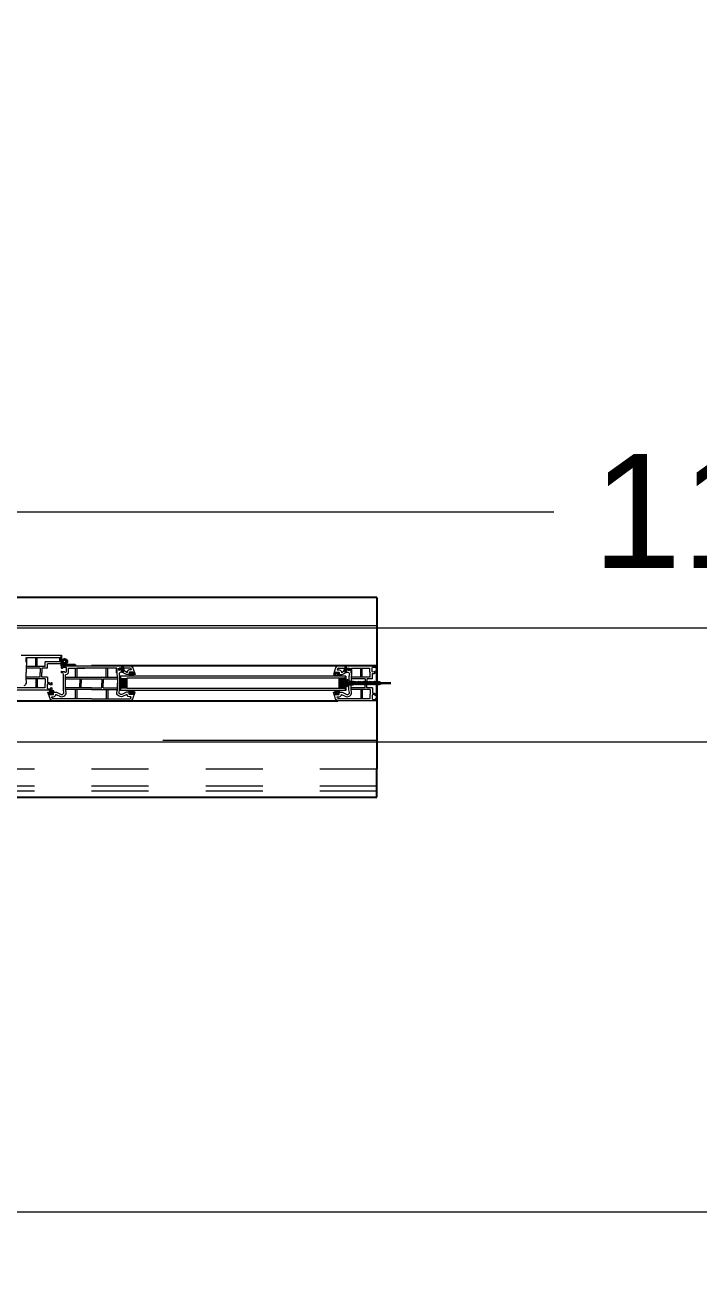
# Model space of a CAD drawing. Header units: metres. Extents: x -355 to 973, y -73 to 238.
# Drawn here: x 699.843 to 701.022, y 121.163 to 123.372 of the extents above; entities that cross this region are included whole.
import ezdxf

# ---------------------------------------------------------------- set-up
doc = ezdxf.new("R2010")
doc.units = ezdxf.units.M
doc.header["$LTSCALE"] = 3
doc.header["$MEASUREMENT"] = 0
for name, pattern in [('1', [30, 6, 6, 6, 6, 6]), ('202$0$HIDDEN', [0.375, 0.25, -0.125]), ('ACAD_ISO02W100', [15, 12, -3]), ('DASHED2', [0.375, 0.25, -0.125])]:
    doc.linetypes.add(name, pattern=pattern)
for name, color, linetype in [('01B', 10, 'Continuous'), ('4', 4, 'ACAD_ISO02W100'), ('5', 2, 'Continuous')]:
    doc.layers.add(name, color=color, linetype=linetype)
doc.layers.add('05', color=21, linetype='Continuous', lineweight=5)
doc.layers.add('15', color=63, linetype='DASHED2', lineweight=15)
doc.styles.get("Standard").update_dxf_attribs({"font": 'arial.ttf'})
doc.dimstyles.new('ahmad', dxfattribs={"dimtxt": 0.2, "dimasz": 0.1375, "dimexe": 0, "dimexo": 0.0625, "dimgap": 0.09, "dimtad": 0, "dimzin": 0, "dimdsep": 46, "dimtxsty": 'Standard', "dimblk": 'OBLIQUE', "dimcen": 0.09, "dimclrd": 245, "dimclrt": 61, "dimadec": 0, "dimazin": 0, "dimtfac": 1, "dimtofl": 0, "dimtmove": 0, "dimatfit": 3, "dimldrblk": 'OBLIQUE', "dimfxl": 0, "dimfxlon": 1, "dimtolj": 1, "dimtzin": 0, "dimlwd": 13, "dimarcsym": 0})

# ---------------------------------------------------------------- blocks, each defined once
blk = doc.blocks.new('_Oblique')
at = {"color": 0, "linetype": 'ByBlock', "lineweight": -2}
blk.add_line((-0.5, -0.5), (0.5, 0.5), dxfattribs=at)
blk = doc.blocks.new('*D506')
at = {"color": 245, "lineweight": 13, "transparency": 16777216}
for p, q in [((695.4861, 122.5202), (700.7684, 122.5202)), ((706.8861, 122.5202), (701.6038, 122.5202))]:
    blk.add_line(p, q, dxfattribs=at)
at = {"layer": 'Defpoints', "color": 0, "transparency": 16777216}
for p in [(695.4861, 122.5202), (695.4861, 122.3202), (706.8861, 122.3171)]:
    blk.add_point(p, dxfattribs=at)
at = {"color": 245, "lineweight": 13, "transparency": 16777216, "xscale": 0.1375, "yscale": 0.1375, "zscale": 0.1375, "rotation": 180}
blk.add_blockref('_Oblique', (695.4861, 122.5202), dxfattribs=at)
at = {"color": 245, "lineweight": 13, "transparency": 16777216, "xscale": 0.1375, "yscale": 0.1375, "zscale": 0.1375}
blk.add_blockref('_Oblique', (706.8861, 122.5202), dxfattribs=at)
at = {"color": 61, "transparency": 16777216, "insert": (701.1861, 122.5202), "char_height": 0.2, "attachment_point": 5}
blk.add_mtext('\\A1;11.40', dxfattribs=at)
blk = doc.blocks.new('*D521')
at = {"layer": '4', "color": 245, "lineweight": 13, "transparency": 16777216}
for p, q in [((695.0861, 121.2941), (703.1684, 121.2941)), ((712.0861, 121.2941), (704.0038, 121.2941))]:
    blk.add_line(p, q, dxfattribs=at)
at = {"layer": 'Defpoints', "color": 0, "transparency": 16777216}
for p in [(695.0861, 122.117), (712.0861, 122.117), (695.0861, 121.2941)]:
    blk.add_point(p, dxfattribs=at)
at = {"layer": '4', "color": 245, "lineweight": 13, "transparency": 16777216, "xscale": 0.1375, "yscale": 0.1375, "zscale": 0.1375, "rotation": 180}
blk.add_blockref('_Oblique', (695.0861, 121.2941), dxfattribs=at)
at = {"layer": '4', "color": 245, "lineweight": 13, "transparency": 16777216, "xscale": 0.1375, "yscale": 0.1375, "zscale": 0.1375}
blk.add_blockref('_Oblique', (712.0861, 121.2941), dxfattribs=at)
at = {"layer": '4', "color": 61, "transparency": 16777216, "insert": (703.5861, 121.2941), "char_height": 0.2, "attachment_point": 5}
blk.add_mtext('\\A1;17.00', dxfattribs=at)
blk = doc.blocks.new('DSSSS')
at = {"layer": '05'}
for p, q in [((152.7604, -221.3864), (152.7604, -221.3872)), ((152.7604, -221.3872), (152.7664, -221.3872)), ((152.7664, -221.3872), (152.7664, -221.3863))]:
    blk.add_line(p, q, dxfattribs=at)
blk.add_lwpolyline([(152.7664, -221.3863), (152.7646, -221.3863), (152.7646, -221.384), (152.7657, -221.384), (152.7654, -221.383), (152.7617, -221.383), (152.7617, -221.3838), (152.7623, -221.3841), (152.763, -221.3847), (152.763, -221.3859), (152.7619, -221.3864), (152.7604, -221.3864)], dxfattribs=at)
blk = doc.blocks.new('ddd')
at = {"layer": '01B'}
for points in [[(1655.8293, 1003.8705), (1655.8184, 1003.8705), (1655.8184, 1003.889), (1655.8293, 1003.889)], [(1656.2018, 1003.8705), (1656.2127, 1003.8705), (1656.2127, 1003.889), (1656.2018, 1003.889)]]:
    blk.add_hatch(color=143, dxfattribs=at).paths.add_polyline_path(points)
at = {"layer": '01B', "color": 32}
for p in [(1655.7637, 1004.0793), (1655.7637, 1003.7293)]:
    blk.add_line(p, (1655.7637, 1004.0293), dxfattribs=at)
at = {"layer": '01B', "color": 143}
for p, q in [((1655.7637, 1003.9104), (1655.7637, 1003.8491)), ((1657.1951, 1003.9104), (1655.8322, 1003.9104)), ((1655.7802, 1003.8793), (1655.7393, 1003.8793)), ((1655.7393, 1003.8793), (1655.8247, 1003.8793)), ((1655.7608, 1003.8819), (1655.7555, 1003.8793)), ((1655.7608, 1003.8768), (1655.7555, 1003.8793)), ((1655.7608, 1003.8819), (1655.7587, 1003.8793)), ((1655.7608, 1003.8768), (1655.7587, 1003.8793)), ((1655.7621, 1003.8819), (1655.76, 1003.8793)), ((1655.7621, 1003.8768), (1655.76, 1003.8793)), ((1655.7608, 1003.8819), (1655.7616, 1003.8813)), ((1655.7608, 1003.8768), (1655.7616, 1003.8774)), ((1655.7633, 1003.8819), (1655.7612, 1003.8793)), ((1655.7633, 1003.8768), (1655.7612, 1003.8793)), ((1655.7621, 1003.8819), (1655.7628, 1003.8813)), ((1655.7621, 1003.8768), (1655.7628, 1003.8774)), ((1655.7646, 1003.8819), (1655.7624, 1003.8793)), ((1655.7646, 1003.8768), (1655.7624, 1003.8793)), ((1655.7633, 1003.8819), (1655.7641, 1003.8813)), ((1655.7633, 1003.8768), (1655.7641, 1003.8774)), ((1655.7658, 1003.8819), (1655.7637, 1003.8793)), ((1655.7658, 1003.8768), (1655.7637, 1003.8793)), ((1655.7646, 1003.8819), (1655.7653, 1003.8813)), ((1655.7646, 1003.8768), (1655.7653, 1003.8774)), ((1655.7671, 1003.8819), (1655.7649, 1003.8793)), ((1655.7671, 1003.8768), (1655.7649, 1003.8793)), ((1655.7658, 1003.8819), (1655.7666, 1003.8813)), ((1655.7658, 1003.8768), (1655.7666, 1003.8774)), ((1655.7683, 1003.8819), (1655.7662, 1003.8793)), ((1655.7683, 1003.8768), (1655.7662, 1003.8793)), ((1655.7671, 1003.8819), (1655.7678, 1003.8813)), ((1655.7671, 1003.8768), (1655.7678, 1003.8774)), ((1655.7696, 1003.8819), (1655.7674, 1003.8793)), ((1655.7696, 1003.8768), (1655.7674, 1003.8793)), ((1655.7683, 1003.8819), (1655.769, 1003.8813)), ((1655.7683, 1003.8768), (1655.769, 1003.8774)), ((1655.7708, 1003.8819), (1655.7687, 1003.8793)), ((1655.7708, 1003.8768), (1655.7687, 1003.8793)), ((1655.7696, 1003.8819), (1655.7703, 1003.8813)), ((1655.7696, 1003.8768), (1655.7703, 1003.8774)), ((1655.7721, 1003.8819), (1655.7699, 1003.8793)), ((1655.7721, 1003.8768), (1655.7699, 1003.8793)), ((1655.7708, 1003.8819), (1655.7715, 1003.8813)), ((1655.7708, 1003.8768), (1655.7715, 1003.8774)), ((1655.7733, 1003.8819), (1655.7712, 1003.8793)), ((1655.7733, 1003.8768), (1655.7712, 1003.8793)), ((1655.7721, 1003.8819), (1655.7728, 1003.8813)), ((1655.7721, 1003.8768), (1655.7728, 1003.8774)), ((1655.7745, 1003.8819), (1655.7724, 1003.8793)), ((1655.7745, 1003.8768), (1655.7724, 1003.8793)), ((1655.7733, 1003.8819), (1655.774, 1003.8813)), ((1655.7733, 1003.8768), (1655.774, 1003.8774)), ((1655.7758, 1003.8819), (1655.7737, 1003.8793)), ((1655.7758, 1003.8768), (1655.7737, 1003.8793)), ((1655.7745, 1003.8819), (1655.7753, 1003.8813)), ((1655.7745, 1003.8768), (1655.7753, 1003.8774)), ((1655.777, 1003.8819), (1655.7749, 1003.8793)), ((1655.777, 1003.8768), (1655.7749, 1003.8793)), ((1655.7758, 1003.8819), (1655.7765, 1003.8813)), ((1655.7758, 1003.8768), (1655.7765, 1003.8774)), ((1655.7783, 1003.8819), (1655.7762, 1003.8793)), ((1655.7783, 1003.8768), (1655.7762, 1003.8793)), ((1655.777, 1003.8819), (1655.7778, 1003.8813)), ((1655.777, 1003.8768), (1655.7778, 1003.8774)), ((1655.7795, 1003.8819), (1655.7774, 1003.8793)), ((1655.7795, 1003.8768), (1655.7774, 1003.8793)), ((1655.7783, 1003.8819), (1655.779, 1003.8813)), ((1655.7783, 1003.8768), (1655.779, 1003.8774)), ((1655.7808, 1003.8819), (1655.7786, 1003.8793)), ((1655.7808, 1003.8768), (1655.7786, 1003.8793)), ((1655.7795, 1003.8819), (1655.7803, 1003.8813)), ((1655.7795, 1003.8768), (1655.7803, 1003.8774)), ((1655.782, 1003.8819), (1655.7799, 1003.8793)), ((1655.782, 1003.8768), (1655.7799, 1003.8793)), ((1655.7808, 1003.8819), (1655.7815, 1003.8813)), ((1655.7808, 1003.8768), (1655.7815, 1003.8774)), ((1655.7833, 1003.8819), (1655.7811, 1003.8793)), ((1655.7833, 1003.8768), (1655.7811, 1003.8793)), ((1655.782, 1003.8819), (1655.7827, 1003.8813)), ((1655.782, 1003.8768), (1655.7827, 1003.8774)), ((1655.7845, 1003.8819), (1655.7824, 1003.8793)), ((1655.7845, 1003.8768), (1655.7824, 1003.8793)), ((1655.7833, 1003.8819), (1655.784, 1003.8813)), ((1655.7833, 1003.8768), (1655.784, 1003.8774)), ((1655.7858, 1003.8819), (1655.7836, 1003.8793)), ((1655.7858, 1003.8768), (1655.7836, 1003.8793)), ((1655.7845, 1003.8819), (1655.7852, 1003.8813)), ((1655.7845, 1003.8768), (1655.7852, 1003.8774)), ((1655.787, 1003.8819), (1655.7849, 1003.8793)), ((1655.787, 1003.8768), (1655.7849, 1003.8793)), ((1655.7858, 1003.8819), (1655.7865, 1003.8813)), ((1655.7858, 1003.8768), (1655.7865, 1003.8774)), ((1655.7882, 1003.8819), (1655.7861, 1003.8793)), ((1655.7882, 1003.8768), (1655.7861, 1003.8793)), ((1655.787, 1003.8819), (1655.7877, 1003.8813)), ((1655.787, 1003.8768), (1655.7877, 1003.8774)), ((1655.7895, 1003.8819), (1655.7874, 1003.8793)), ((1655.7895, 1003.8768), (1655.7874, 1003.8793)), ((1655.7882, 1003.8819), (1655.789, 1003.8813)), ((1655.7882, 1003.8768), (1655.789, 1003.8774)), ((1655.7907, 1003.8819), (1655.7886, 1003.8793)), ((1655.7907, 1003.8768), (1655.7886, 1003.8793)), ((1655.7895, 1003.8819), (1655.7902, 1003.8813)), ((1655.7895, 1003.8768), (1655.7902, 1003.8774)), ((1655.792, 1003.8819), (1655.7899, 1003.8793)), ((1655.792, 1003.8768), (1655.7899, 1003.8793)), ((1655.7907, 1003.8819), (1655.7915, 1003.8813)), ((1655.7907, 1003.8768), (1655.7915, 1003.8774)), ((1655.7932, 1003.8819), (1655.7911, 1003.8793)), ((1655.7932, 1003.8768), (1655.7911, 1003.8793)), ((1655.792, 1003.8819), (1655.7927, 1003.8813)), ((1655.792, 1003.8768), (1655.7927, 1003.8774)), ((1655.7945, 1003.8819), (1655.7923, 1003.8793)), ((1655.7945, 1003.8768), (1655.7923, 1003.8793)), ((1655.7932, 1003.8819), (1655.794, 1003.8813)), ((1655.7932, 1003.8768), (1655.794, 1003.8774)), ((1655.7957, 1003.8819), (1655.7936, 1003.8793)), ((1655.7957, 1003.8768), (1655.7936, 1003.8793)), ((1655.7945, 1003.8819), (1655.7952, 1003.8813)), ((1655.7945, 1003.8768), (1655.7952, 1003.8774)), ((1655.797, 1003.8819), (1655.7948, 1003.8793)), ((1655.797, 1003.8768), (1655.7948, 1003.8793)), ((1655.7957, 1003.8819), (1655.7965, 1003.8813)), ((1655.7957, 1003.8768), (1655.7965, 1003.8774)), ((1655.7982, 1003.8819), (1655.7961, 1003.8793)), ((1655.7982, 1003.8768), (1655.7961, 1003.8793)), ((1655.797, 1003.8819), (1655.7977, 1003.8813)), ((1655.797, 1003.8768), (1655.7977, 1003.8774)), ((1655.7995, 1003.8819), (1655.7973, 1003.8793)), ((1655.7995, 1003.8768), (1655.7973, 1003.8793)), ((1655.7982, 1003.8819), (1655.7989, 1003.8813)), ((1655.7982, 1003.8768), (1655.7989, 1003.8774)), ((1655.8007, 1003.8819), (1655.7986, 1003.8793)), ((1655.8007, 1003.8768), (1655.7986, 1003.8793)), ((1655.7995, 1003.8819), (1655.8002, 1003.8813)), ((1655.7995, 1003.8768), (1655.8002, 1003.8774)), ((1655.8019, 1003.8819), (1655.7998, 1003.8793)), ((1655.8019, 1003.8768), (1655.7998, 1003.8793)), ((1655.8007, 1003.8819), (1655.8014, 1003.8813)), ((1655.8007, 1003.8768), (1655.8014, 1003.8774)), ((1655.8032, 1003.8819), (1655.8011, 1003.8793)), ((1655.8032, 1003.8768), (1655.8011, 1003.8793)), ((1655.8019, 1003.8819), (1655.8027, 1003.8813)), ((1655.8019, 1003.8768), (1655.8027, 1003.8774)), ((1655.8044, 1003.8819), (1655.8023, 1003.8793)), ((1655.8044, 1003.8768), (1655.8023, 1003.8793)), ((1655.8032, 1003.8819), (1655.8039, 1003.8813)), ((1655.8032, 1003.8768), (1655.8039, 1003.8774)), ((1655.8057, 1003.8819), (1655.8036, 1003.8793)), ((1655.8057, 1003.8768), (1655.8036, 1003.8793)), ((1655.8044, 1003.8819), (1655.8052, 1003.8813)), ((1655.8044, 1003.8768), (1655.8052, 1003.8774)), ((1655.8114, 1003.8819), (1655.8057, 1003.8819)), ((1655.8057, 1003.8819), (1655.8057, 1003.8793)), ((1655.8057, 1003.8768), (1655.8057, 1003.8793)), ((1655.8114, 1003.8768), (1655.8057, 1003.8768)), ((1655.8168, 1003.8855), (1655.8114, 1003.8819)), ((1655.8168, 1003.8732), (1655.8114, 1003.8768)), ((1655.8168, 1003.8803), (1655.8147, 1003.8803)), ((1655.8147, 1003.8803), (1655.8147, 1003.8793)), ((1655.8147, 1003.8784), (1655.8147, 1003.8793)), ((1655.8168, 1003.8784), (1655.8147, 1003.8784)), ((1655.8168, 1003.8855), (1655.8168, 1003.8803)), ((1655.8168, 1003.8732), (1655.8168, 1003.8784)), ((1655.8184, 1003.8923), (1655.8184, 1003.8672)), ((1655.8293, 1003.889), (1655.8293, 1003.8705)), ((1656.2018, 1003.889), (1656.2018, 1003.8705)), ((1656.2127, 1003.8923), (1656.2127, 1003.8672)), ((1655.8082, 1003.8614), (1655.8082, 1003.8529)), ((1655.8119, 1003.8571), (1655.8119, 1003.8529)), ((1655.8123, 1003.8555), (1655.8122, 1003.8549)), ((1655.8174, 1003.8607), (1655.8174, 1003.8566)), ((1655.8174, 1003.8529), (1655.8174, 1003.8491)), ((1655.8189, 1003.8572), (1655.8178, 1003.8551)), ((1655.8181, 1003.8545), (1655.8189, 1003.8529)), ((1655.8189, 1003.8615), (1655.8189, 1003.8572)), ((1655.8189, 1003.8529), (1655.8189, 1003.8491)), ((1655.8209, 1003.8581), (1655.8193, 1003.8551)), ((1655.8193, 1003.8551), (1655.8204, 1003.8529)), ((1656.2065, 1003.8581), (1656.2081, 1003.8551)), ((1656.2081, 1003.8551), (1656.207, 1003.8529)), ((1656.2084, 1003.8615), (1656.2084, 1003.8572)), ((1656.2084, 1003.8572), (1656.2095, 1003.8551)), ((1656.2092, 1003.8545), (1656.2084, 1003.8529)), ((1656.2084, 1003.8529), (1656.2084, 1003.8491)), ((1656.2099, 1003.8607), (1656.2099, 1003.8566)), ((1656.2099, 1003.8529), (1656.2099, 1003.8491)), ((1656.215, 1003.8555), (1656.2152, 1003.8549)), ((1656.2154, 1003.8571), (1656.2154, 1003.8529)), ((1656.2192, 1003.8614), (1656.2192, 1003.8529)), ((1655.7637, 1003.8491), (1656.2637, 1003.8491)), ((1656.2921, 1003.8467), (1656.2921, 1003.8491)), ((1656.3159, 1003.8467), (1656.2921, 1003.8467)), ((1656.3159, 1003.8491), (1656.3159, 1003.8467)), ((1656.3159, 1003.8456), (1656.3159, 1003.8304)), ((1656.3185, 1003.8418), (1656.3185, 1003.8342)), ((1656.3774, 1003.8427), (1656.3774, 1003.8342))]:
    blk.add_line(p, q, dxfattribs=at)
for radius in [0.00477, 0.00274]:
    blk.add_circle((1656.3109, 1003.8416), radius, dxfattribs=at)
at = {"layer": '05', "color": 143}
for p, q in [((1655.7637, 1003.9064), (1655.7637, 1003.9104)), ((1655.7651, 1003.9057), (1655.7637, 1003.9064)), ((1655.7637, 1003.9013), (1655.7651, 1003.9014)), ((1655.7637, 1003.8972), (1655.7637, 1003.9013)), ((1655.764, 1003.897), (1655.7637, 1003.8972)), ((1655.7646, 1003.8971), (1655.764, 1003.897)), ((1655.7647, 1003.8984), (1655.7646, 1003.8971)), ((1655.7652, 1003.8989), (1655.7647, 1003.8984)), ((1655.7656, 1003.9063), (1655.7651, 1003.9057)), ((1655.7651, 1003.9014), (1655.7689, 1003.8999)), ((1655.7689, 1003.8971), (1655.7652, 1003.8989)), ((1655.7667, 1003.9078), (1655.7656, 1003.9073)), ((1655.7656, 1003.9073), (1655.7656, 1003.9063)), ((1655.771, 1003.9078), (1655.7667, 1003.9078)), ((1655.7687, 1003.8985), (1655.7678, 1003.899)), ((1655.7678, 1003.899), (1655.7683, 1003.8988)), ((1655.7683, 1003.8988), (1655.7687, 1003.8985)), ((1655.7689, 1003.8999), (1655.7702, 1003.8991)), ((1655.7701, 1003.8971), (1655.7689, 1003.8971)), ((1655.7712, 1003.8971), (1655.7701, 1003.8971)), ((1655.7702, 1003.8991), (1655.7715, 1003.8997)), ((1655.7716, 1003.9077), (1655.771, 1003.9078)), ((1655.7715, 1003.8967), (1655.7712, 1003.8971)), ((1655.7715, 1003.8997), (1655.7722, 1003.9006)), ((1655.7715, 1003.8878), (1655.7715, 1003.8967)), ((1655.7722, 1003.9067), (1655.7716, 1003.9077)), ((1655.7722, 1003.9006), (1655.7722, 1003.9067)), ((1655.7752, 1003.8982), (1655.776, 1003.8993)), ((1655.7754, 1003.8979), (1655.7752, 1003.8982)), ((1655.7754, 1003.8904), (1655.7754, 1003.8979)), ((1655.776, 1003.8993), (1655.776, 1003.9066)), ((1655.776, 1003.9066), (1655.8311, 1003.9066)), ((1655.7896, 1003.8904), (1655.7896, 1003.9066)), ((1655.7921, 1003.8904), (1655.7921, 1003.9066)), ((1655.8082, 1003.898), (1655.8081, 1003.8954)), ((1655.8081, 1003.8954), (1655.8091, 1003.891)), ((1655.8093, 1003.8999), (1655.8082, 1003.898)), ((1655.8103, 1003.9011), (1655.8093, 1003.8999)), ((1655.8122, 1003.9024), (1655.8103, 1003.9011)), ((1655.814, 1003.903), (1655.8122, 1003.9024)), ((1655.816, 1003.9031), (1655.814, 1003.903)), ((1655.818, 1003.9027), (1655.816, 1003.9031)), ((1655.8257, 1003.899), (1655.818, 1003.9027)), ((1655.8261, 1003.899), (1655.8257, 1003.899)), ((1655.8282, 1003.9026), (1655.8261, 1003.9005)), ((1655.8261, 1003.9005), (1655.8261, 1003.899)), ((1655.8301, 1003.9033), (1655.8282, 1003.9026)), ((1655.8334, 1003.9033), (1655.8301, 1003.9033)), ((1655.8311, 1003.9066), (1655.8323, 1003.9058)), ((1655.8323, 1003.9058), (1655.8328, 1003.9052)), ((1655.8328, 1003.9052), (1655.8334, 1003.9033)), ((1656.1945, 1003.9052), (1656.1939, 1003.9033)), ((1656.1939, 1003.9033), (1656.1973, 1003.9033)), ((1656.195, 1003.9058), (1656.1945, 1003.9052)), ((1656.1962, 1003.9066), (1656.195, 1003.9058)), ((1656.2637, 1003.9066), (1656.1962, 1003.9066)), ((1656.1973, 1003.9033), (1656.1992, 1003.9026)), ((1656.1992, 1003.9026), (1656.2012, 1003.9005)), ((1656.2012, 1003.9005), (1656.2012, 1003.899)), ((1656.2012, 1003.899), (1656.2017, 1003.899)), ((1656.2017, 1003.899), (1656.2093, 1003.9027)), ((1656.2093, 1003.9027), (1656.2113, 1003.9031)), ((1656.2113, 1003.9031), (1656.2133, 1003.903)), ((1656.2133, 1003.903), (1656.2152, 1003.9024)), ((1656.2152, 1003.9024), (1656.217, 1003.9011)), ((1656.217, 1003.9011), (1656.218, 1003.8999)), ((1656.218, 1003.8999), (1656.2192, 1003.898)), ((1656.2192, 1003.8954), (1656.2182, 1003.891)), ((1656.2192, 1003.898), (1656.2192, 1003.8954)), ((1656.2352, 1003.8904), (1656.2352, 1003.9066)), ((1656.2377, 1003.8904), (1656.2377, 1003.9066)), ((1656.2637, 1003.9104), (1656.3322, 1003.9104)), ((1656.2637, 1003.9066), (1656.3311, 1003.9066)), ((1656.2896, 1003.8904), (1656.2896, 1003.9066)), ((1656.2921, 1003.8904), (1656.2921, 1003.9066)), ((1656.3082, 1003.898), (1656.3081, 1003.8954)), ((1656.3081, 1003.8954), (1656.3091, 1003.891)), ((1656.3093, 1003.8999), (1656.3082, 1003.898)), ((1656.3103, 1003.9011), (1656.3093, 1003.8999)), ((1656.3122, 1003.9024), (1656.3103, 1003.9011)), ((1656.3124, 1003.8976), (1656.3119, 1003.8969)), ((1656.3119, 1003.8969), (1656.3119, 1003.8958)), ((1656.3119, 1003.8958), (1656.3129, 1003.8914)), ((1656.314, 1003.903), (1656.3122, 1003.9024)), ((1656.313, 1003.8983), (1656.3124, 1003.8976)), ((1656.3138, 1003.8989), (1656.313, 1003.8983)), ((1656.3147, 1003.8992), (1656.3138, 1003.8989)), ((1656.316, 1003.9031), (1656.314, 1003.903)), ((1656.3157, 1003.8993), (1656.3147, 1003.8992)), ((1656.3168, 1003.899), (1656.3157, 1003.8993)), ((1656.318, 1003.9027), (1656.316, 1003.9031)), ((1656.3248, 1003.8951), (1656.3168, 1003.899)), ((1656.3257, 1003.899), (1656.318, 1003.9027)), ((1656.3312, 1003.8951), (1656.3248, 1003.8951)), ((1656.3261, 1003.899), (1656.3257, 1003.899)), ((1656.3282, 1003.9026), (1656.3261, 1003.9005)), ((1656.3261, 1003.9005), (1656.3261, 1003.899)), ((1656.3301, 1003.9033), (1656.3282, 1003.9026)), ((1656.3303, 1003.8993), (1656.3299, 1003.8989)), ((1656.3299, 1003.8989), (1656.3299, 1003.8964)), ((1656.3299, 1003.8964), (1656.3313, 1003.8958)), ((1656.3334, 1003.9033), (1656.3301, 1003.9033)), ((1656.3308, 1003.8995), (1656.3303, 1003.8993)), ((1656.3365, 1003.8995), (1656.3308, 1003.8995)), ((1656.3311, 1003.9066), (1656.3323, 1003.9058)), ((1656.3316, 1003.8953), (1656.3312, 1003.8951)), ((1656.3313, 1003.8958), (1656.3316, 1003.8955)), ((1656.3316, 1003.8955), (1656.3316, 1003.8953)), ((1656.3322, 1003.9104), (1656.3349, 1003.9087)), ((1656.3323, 1003.9058), (1656.3328, 1003.9052)), ((1656.3328, 1003.9052), (1656.3334, 1003.9033)), ((1656.3349, 1003.9087), (1656.3362, 1003.907)), ((1656.3362, 1003.907), (1656.3401, 1003.8953)), ((1656.3362, 1003.8953), (1656.3362, 1003.8957)), ((1656.3362, 1003.8957), (1656.3369, 1003.8957)), ((1656.3401, 1003.8953), (1656.3362, 1003.8953)), ((1656.3369, 1003.8993), (1656.3365, 1003.8995)), ((1656.3372, 1003.8989), (1656.3369, 1003.8993)), ((1656.3369, 1003.8957), (1656.3375, 1003.8958)), ((1656.3378, 1003.8966), (1656.3372, 1003.8989)), ((1656.3375, 1003.8958), (1656.3377, 1003.8962)), ((1656.3377, 1003.8962), (1656.3378, 1003.8966)), ((1655.7715, 1003.8878), (1655.7817, 1003.8878)), ((1655.7754, 1003.8904), (1655.8091, 1003.8904)), ((1655.7817, 1003.8878), (1655.7817, 1003.8797)), ((1655.7817, 1003.8716), (1655.7817, 1003.8797)), ((1655.7842, 1003.8878), (1655.8091, 1003.8878)), ((1655.7842, 1003.8878), (1655.7842, 1003.8797)), ((1655.7842, 1003.8716), (1655.7842, 1003.8797)), ((1655.8091, 1003.891), (1655.8091, 1003.8841)), ((1655.8091, 1003.8841), (1655.8091, 1003.8797)), ((1655.8091, 1003.8754), (1655.8091, 1003.8797)), ((1655.8091, 1003.8685), (1655.8091, 1003.8754)), ((1655.8129, 1003.8754), (1655.8129, 1003.8797)), ((1655.8129, 1003.868), (1655.8129, 1003.8754)), ((1656.2144, 1003.8754), (1656.2144, 1003.8797)), ((1656.2144, 1003.868), (1656.2144, 1003.8754)), ((1656.2182, 1003.891), (1656.2182, 1003.8841)), ((1656.2637, 1003.8904), (1656.2182, 1003.8904)), ((1656.2431, 1003.8878), (1656.2182, 1003.8878)), ((1656.2182, 1003.8841), (1656.2182, 1003.8797)), ((1656.2182, 1003.8754), (1656.2182, 1003.8797)), ((1656.2182, 1003.8685), (1656.2182, 1003.8754)), ((1656.2431, 1003.8878), (1656.2431, 1003.8797)), ((1656.2431, 1003.8716), (1656.2431, 1003.8797)), ((1656.2637, 1003.8878), (1656.2457, 1003.8878)), ((1656.2457, 1003.8878), (1656.2457, 1003.8797)), ((1656.2457, 1003.8716), (1656.2457, 1003.8797)), ((1656.2637, 1003.8904), (1656.3091, 1003.8904)), ((1656.2637, 1003.8878), (1656.3091, 1003.8878)), ((1656.2817, 1003.8878), (1656.2817, 1003.8797)), ((1656.2817, 1003.8716), (1656.2817, 1003.8797)), ((1656.2842, 1003.8878), (1656.2842, 1003.8797)), ((1656.2842, 1003.8716), (1656.2842, 1003.8797)), ((1656.3091, 1003.891), (1656.3091, 1003.8833)), ((1656.3091, 1003.8833), (1656.3091, 1003.865)), ((1656.3129, 1003.8914), (1656.3129, 1003.8833)), ((1656.3129, 1003.8833), (1656.3129, 1003.8632)), ((1656.3296, 1003.8939), (1656.3296, 1003.8929)), ((1656.3296, 1003.8929), (1656.3373, 1003.8929)), ((1656.3373, 1003.8929), (1656.3373, 1003.894)), ((1656.3588, 1003.8717), (1656.3588, 1003.8879)), ((1656.3614, 1003.8717), (1656.3614, 1003.8879)), ((1655.764, 1003.8625), (1655.7637, 1003.8623)), ((1655.7637, 1003.8623), (1655.7637, 1003.8581)), ((1655.7637, 1003.8581), (1655.7651, 1003.858)), ((1655.7651, 1003.8537), (1655.7637, 1003.8531)), ((1655.7637, 1003.8531), (1655.7637, 1003.8491)), ((1655.7646, 1003.8623), (1655.764, 1003.8625)), ((1655.7647, 1003.8611), (1655.7646, 1003.8623)), ((1655.7652, 1003.8606), (1655.7647, 1003.8611)), ((1655.7651, 1003.858), (1655.7689, 1003.8595)), ((1655.7656, 1003.8532), (1655.7651, 1003.8537)), ((1655.7689, 1003.8624), (1655.7652, 1003.8606)), ((1655.7656, 1003.8521), (1655.7656, 1003.8532)), ((1655.7667, 1003.8516), (1655.7656, 1003.8521)), ((1655.771, 1003.8516), (1655.7667, 1003.8516)), ((1655.7687, 1003.8609), (1655.7678, 1003.8604)), ((1655.7678, 1003.8604), (1655.7683, 1003.8606)), ((1655.7683, 1003.8606), (1655.7687, 1003.8609)), ((1655.7701, 1003.8623), (1655.7689, 1003.8624)), ((1655.7689, 1003.8595), (1655.7702, 1003.8603)), ((1655.7712, 1003.8623), (1655.7701, 1003.8623)), ((1655.7702, 1003.8603), (1655.7715, 1003.8597)), ((1655.7716, 1003.8517), (1655.771, 1003.8516)), ((1655.7715, 1003.8628), (1655.7712, 1003.8623)), ((1655.7715, 1003.8716), (1655.7817, 1003.8716)), ((1655.7715, 1003.8716), (1655.7715, 1003.8628)), ((1655.7715, 1003.8597), (1655.7722, 1003.8589)), ((1655.7722, 1003.8528), (1655.7716, 1003.8517)), ((1655.7722, 1003.8589), (1655.7722, 1003.8528)), ((1655.7754, 1003.8615), (1655.7752, 1003.8613)), ((1655.7752, 1003.8613), (1655.776, 1003.8601)), ((1655.7754, 1003.8691), (1655.8091, 1003.8691)), ((1655.7754, 1003.8691), (1655.7754, 1003.8615)), ((1655.776, 1003.8601), (1655.776, 1003.8529)), ((1655.8082, 1003.8529), (1655.776, 1003.8529)), ((1655.7842, 1003.8716), (1655.8091, 1003.8716)), ((1655.7896, 1003.8691), (1655.7896, 1003.8529)), ((1655.7921, 1003.8691), (1655.7921, 1003.8529)), ((1655.8081, 1003.864), (1655.8091, 1003.8685)), ((1655.8082, 1003.8614), (1655.8081, 1003.864)), ((1655.8119, 1003.8636), (1655.8129, 1003.868)), ((1655.8119, 1003.8626), (1655.8119, 1003.8636)), ((1655.8124, 1003.8618), (1655.8119, 1003.8626)), ((1655.814, 1003.8565), (1655.8119, 1003.8571)), ((1655.8174, 1003.8529), (1655.8119, 1003.8529)), ((1655.8143, 1003.8543), (1655.8122, 1003.8549)), ((1655.8144, 1003.8549), (1655.8123, 1003.8555)), ((1655.813, 1003.8611), (1655.8124, 1003.8618)), ((1655.8138, 1003.8605), (1655.813, 1003.8611)), ((1655.8147, 1003.8603), (1655.8138, 1003.8605)), ((1655.816, 1003.8563), (1655.814, 1003.8565)), ((1655.8165, 1003.8541), (1655.8143, 1003.8543)), ((1655.8164, 1003.8547), (1655.8144, 1003.8549)), ((1655.8157, 1003.8602), (1655.8147, 1003.8603)), ((1655.8168, 1003.8604), (1655.8157, 1003.8602)), ((1655.8174, 1003.8566), (1655.816, 1003.8563)), ((1655.8178, 1003.8551), (1655.8164, 1003.8547)), ((1655.8181, 1003.8545), (1655.8165, 1003.8541)), ((1655.8174, 1003.8607), (1655.8168, 1003.8604)), ((1655.8248, 1003.8643), (1655.8189, 1003.8615)), ((1655.8311, 1003.8529), (1655.8204, 1003.8529)), ((1655.8257, 1003.8605), (1655.8209, 1003.8581)), ((1655.8312, 1003.8643), (1655.8248, 1003.8643)), ((1655.8261, 1003.8605), (1655.8257, 1003.8605)), ((1655.8261, 1003.859), (1655.8261, 1003.8605)), ((1655.8282, 1003.8568), (1655.8261, 1003.859)), ((1655.8301, 1003.8561), (1655.8282, 1003.8568)), ((1655.8296, 1003.8656), (1655.8296, 1003.8665)), ((1655.8296, 1003.8665), (1655.8373, 1003.8665)), ((1655.8299, 1003.863), (1655.8313, 1003.8637)), ((1655.8299, 1003.8605), (1655.8299, 1003.863)), ((1655.8303, 1003.8601), (1655.8299, 1003.8605)), ((1655.8334, 1003.8561), (1655.8301, 1003.8561)), ((1655.8308, 1003.8599), (1655.8303, 1003.8601)), ((1655.8365, 1003.8599), (1655.8308, 1003.8599)), ((1655.8311, 1003.8529), (1655.8323, 1003.8536)), ((1655.8316, 1003.8641), (1655.8312, 1003.8643)), ((1655.8313, 1003.8637), (1655.8316, 1003.8639)), ((1655.8316, 1003.8639), (1655.8316, 1003.8641)), ((1655.8322, 1003.8491), (1655.8349, 1003.8507)), ((1655.8323, 1003.8536), (1655.8328, 1003.8543)), ((1655.8328, 1003.8543), (1655.8334, 1003.8561)), ((1655.8349, 1003.8507), (1655.8362, 1003.8524)), ((1655.8362, 1003.8524), (1655.8401, 1003.8641)), ((1655.8401, 1003.8641), (1655.8362, 1003.8641)), ((1655.8362, 1003.8641), (1655.8362, 1003.8638)), ((1655.8362, 1003.8638), (1655.8369, 1003.8638)), ((1655.8369, 1003.8602), (1655.8365, 1003.8599)), ((1655.8369, 1003.8638), (1655.8375, 1003.8637)), ((1655.8372, 1003.8605), (1655.8369, 1003.8602)), ((1655.8378, 1003.8628), (1655.8372, 1003.8605)), ((1655.8373, 1003.8665), (1655.8373, 1003.8654)), ((1655.8375, 1003.8637), (1655.8377, 1003.8632)), ((1655.8377, 1003.8632), (1655.8378, 1003.8628)), ((1656.1911, 1003.8524), (1656.1872, 1003.8641)), ((1656.1872, 1003.8641), (1656.1911, 1003.8641)), ((1656.1896, 1003.8632), (1656.1895, 1003.8628)), ((1656.1895, 1003.8628), (1656.1902, 1003.8605)), ((1656.1899, 1003.8637), (1656.1896, 1003.8632)), ((1656.1904, 1003.8638), (1656.1899, 1003.8637)), ((1656.1977, 1003.8665), (1656.19, 1003.8665)), ((1656.19, 1003.8665), (1656.19, 1003.8654)), ((1656.1902, 1003.8605), (1656.1905, 1003.8602)), ((1656.1911, 1003.8638), (1656.1904, 1003.8638)), ((1656.1905, 1003.8602), (1656.1908, 1003.8599)), ((1656.1908, 1003.8599), (1656.1965, 1003.8599)), ((1656.1911, 1003.8641), (1656.1911, 1003.8638)), ((1656.1924, 1003.8507), (1656.1911, 1003.8524)), ((1656.1951, 1003.8491), (1656.1924, 1003.8507)), ((1656.1945, 1003.8543), (1656.1939, 1003.8561)), ((1656.1939, 1003.8561), (1656.1973, 1003.8561)), ((1656.195, 1003.8536), (1656.1945, 1003.8543)), ((1656.1962, 1003.8529), (1656.195, 1003.8536)), ((1656.1957, 1003.8641), (1656.1961, 1003.8643)), ((1656.1957, 1003.8639), (1656.1957, 1003.8641)), ((1656.196, 1003.8637), (1656.1957, 1003.8639)), ((1656.1974, 1003.863), (1656.196, 1003.8637)), ((1656.1961, 1003.8643), (1656.2025, 1003.8643)), ((1656.1962, 1003.8529), (1656.207, 1003.8529)), ((1656.1965, 1003.8599), (1656.197, 1003.8601)), ((1656.197, 1003.8601), (1656.1974, 1003.8605)), ((1656.1973, 1003.8561), (1656.1992, 1003.8568)), ((1656.1974, 1003.8605), (1656.1974, 1003.863)), ((1656.1977, 1003.8656), (1656.1977, 1003.8665)), ((1656.1992, 1003.8568), (1656.2012, 1003.859)), ((1656.2012, 1003.859), (1656.2012, 1003.8605)), ((1656.2012, 1003.8605), (1656.2017, 1003.8605)), ((1656.2017, 1003.8605), (1656.2065, 1003.8581)), ((1656.2025, 1003.8643), (1656.2084, 1003.8615)), ((1656.2092, 1003.8545), (1656.2109, 1003.8541)), ((1656.2095, 1003.8551), (1656.2109, 1003.8547)), ((1656.2099, 1003.8607), (1656.2106, 1003.8604)), ((1656.2099, 1003.8566), (1656.2113, 1003.8563)), ((1656.2099, 1003.8529), (1656.2154, 1003.8529)), ((1656.2106, 1003.8604), (1656.2116, 1003.8602)), ((1656.2109, 1003.8547), (1656.2129, 1003.8549)), ((1656.2109, 1003.8541), (1656.213, 1003.8543)), ((1656.2113, 1003.8563), (1656.2133, 1003.8565)), ((1656.2116, 1003.8602), (1656.2126, 1003.8603)), ((1656.2126, 1003.8603), (1656.2135, 1003.8605)), ((1656.2129, 1003.8549), (1656.215, 1003.8555)), ((1656.213, 1003.8543), (1656.2152, 1003.8549)), ((1656.2133, 1003.8565), (1656.2154, 1003.8571)), ((1656.2135, 1003.8605), (1656.2143, 1003.8611)), ((1656.2143, 1003.8611), (1656.2149, 1003.8618)), ((1656.2154, 1003.8636), (1656.2144, 1003.868)), ((1656.2149, 1003.8618), (1656.2154, 1003.8626)), ((1656.2154, 1003.8626), (1656.2154, 1003.8636)), ((1656.2431, 1003.8716), (1656.2182, 1003.8716)), ((1656.3091, 1003.8691), (1656.2182, 1003.8691)), ((1656.2192, 1003.864), (1656.2182, 1003.8685)), ((1656.2192, 1003.8614), (1656.2192, 1003.864)), ((1656.2192, 1003.8529), (1656.2896, 1003.8529)), ((1656.2352, 1003.8691), (1656.2352, 1003.8529)), ((1656.2377, 1003.8691), (1656.2377, 1003.8529)), ((1656.3091, 1003.8716), (1656.2457, 1003.8716)), ((1656.3038, 1003.8529), (1656.2754, 1003.8529)), ((1656.2896, 1003.8529), (1656.2896, 1003.8691)), ((1656.2921, 1003.8529), (1656.2921, 1003.8691)), ((1656.3064, 1003.8635), (1656.3038, 1003.8611)), ((1656.3038, 1003.8611), (1656.3038, 1003.8529)), ((1656.3087, 1003.8641), (1656.3064, 1003.8635)), ((1656.3083, 1003.86), (1656.3076, 1003.8594)), ((1656.3076, 1003.8594), (1656.3076, 1003.8528)), ((1656.3076, 1003.8528), (1656.3079, 1003.8522)), ((1656.3079, 1003.8522), (1656.3083, 1003.8519)), ((1656.3092, 1003.8603), (1656.3083, 1003.86)), ((1656.3083, 1003.8519), (1656.3138, 1003.8519)), ((1656.3091, 1003.8641), (1656.3087, 1003.8641)), ((1656.3102, 1003.8603), (1656.3092, 1003.8603)), ((1656.3114, 1003.859), (1656.3102, 1003.8603)), ((1656.3154, 1003.8583), (1656.3114, 1003.859)), ((1656.3129, 1003.8623), (1656.3132, 1003.8616)), ((1656.3132, 1003.8616), (1656.3139, 1003.8611)), ((1656.3138, 1003.8519), (1656.3142, 1003.8521)), ((1656.3139, 1003.8611), (1656.3146, 1003.8606)), ((1656.3142, 1003.8521), (1656.3144, 1003.8526)), ((1656.3144, 1003.8533), (1656.3147, 1003.8536)), ((1656.3144, 1003.8526), (1656.3144, 1003.8533)), ((1656.3146, 1003.8606), (1656.3154, 1003.8612)), ((1656.3147, 1003.8536), (1656.3157, 1003.8536)), ((1656.3154, 1003.8612), (1656.316, 1003.8616)), ((1656.316, 1003.8587), (1656.3154, 1003.8583)), ((1656.3157, 1003.8536), (1656.3159, 1003.8532)), ((1656.3159, 1003.8532), (1656.3159, 1003.8491)), ((1656.316, 1003.8616), (1656.316, 1003.8587)), ((1656.3408, 1003.8691), (1656.3509, 1003.8691)), ((1656.3408, 1003.8529), (1656.3408, 1003.8456)), ((1656.3408, 1003.8529), (1656.3509, 1003.8529)), ((1656.3446, 1003.8717), (1656.3783, 1003.8717)), ((1656.3446, 1003.8504), (1656.3446, 1003.8418)), ((1656.3446, 1003.8504), (1656.3783, 1003.8504)), ((1656.3509, 1003.8691), (1656.3509, 1003.861)), ((1656.3509, 1003.8529), (1656.3509, 1003.861)), ((1656.3534, 1003.8691), (1656.3783, 1003.8691)), ((1656.3534, 1003.8691), (1656.3534, 1003.861)), ((1656.3534, 1003.8529), (1656.3534, 1003.861)), ((1656.3534, 1003.8529), (1656.3783, 1003.8529)), ((1656.3588, 1003.8504), (1656.3588, 1003.8342)), ((1656.3614, 1003.8504), (1656.3614, 1003.8342)), ((1656.3783, 1003.8567), (1656.3783, 1003.861)), ((1656.3783, 1003.8498), (1656.3783, 1003.8567)), ((1655.8174, 1003.8491), (1655.7637, 1003.8491)), ((1655.8322, 1003.8491), (1655.8189, 1003.8491)), ((1656.1951, 1003.8491), (1656.2084, 1003.8491)), ((1656.2099, 1003.8491), (1656.2637, 1003.8491)), ((1656.3159, 1003.8491), (1656.2637, 1003.8491)), ((1656.3159, 1003.8456), (1656.3408, 1003.8456)), ((1656.3866, 1003.8304), (1656.3159, 1003.8304)), ((1656.3185, 1003.8418), (1656.3446, 1003.8418)), ((1656.3774, 1003.8342), (1656.3185, 1003.8342)), ((1656.3773, 1003.8453), (1656.3783, 1003.8498)), ((1656.3774, 1003.8427), (1656.3773, 1003.8453))]:
    blk.add_line(p, q, dxfattribs=at)
at = {"layer": '05', "color": 107}
for p, q in [((1655.8184, 1003.8923), (1656.2127, 1003.8923)), ((1655.8184, 1003.889), (1656.2018, 1003.889)), ((1655.8184, 1003.8705), (1656.2018, 1003.8705)), ((1655.8184, 1003.8672), (1656.2127, 1003.8672))]:
    blk.add_line(p, q, dxfattribs=at)
at = {"layer": '05', "color": 143}
for points in [[(1655.7637, 1003.9104), (1655.8322, 1003.9104), (1655.8349, 1003.9087), (1655.8362, 1003.907), (1655.8401, 1003.8953), (1655.8362, 1003.8953), (1655.8362, 1003.8957), (1655.8369, 1003.8957), (1655.8375, 1003.8958), (1655.8377, 1003.8962), (1655.8378, 1003.8966), (1655.8372, 1003.8989), (1655.8369, 1003.8993), (1655.8365, 1003.8995), (1655.8308, 1003.8995), (1655.8303, 1003.8993), (1655.8299, 1003.8989), (1655.8299, 1003.8964), (1655.8313, 1003.8958), (1655.8316, 1003.8955), (1655.8316, 1003.8953), (1655.8312, 1003.8951), (1655.8248, 1003.8951), (1655.8168, 1003.899), (1655.8157, 1003.8993), (1655.8147, 1003.8992), (1655.8138, 1003.8989), (1655.813, 1003.8983), (1655.8124, 1003.8976), (1655.8119, 1003.8969), (1655.8119, 1003.8958), (1655.8129, 1003.8914), (1655.8129, 1003.8841), (1655.8129, 1003.8797)], [(1656.2637, 1003.9104), (1656.1951, 1003.9104), (1656.1924, 1003.9087), (1656.1911, 1003.907), (1656.1872, 1003.8953), (1656.1911, 1003.8953), (1656.1911, 1003.8957), (1656.1904, 1003.8957), (1656.1899, 1003.8958), (1656.1896, 1003.8962), (1656.1895, 1003.8966), (1656.1902, 1003.8989), (1656.1905, 1003.8993), (1656.1908, 1003.8995), (1656.1965, 1003.8995), (1656.197, 1003.8993), (1656.1974, 1003.8989), (1656.1974, 1003.8964), (1656.196, 1003.8958), (1656.1957, 1003.8955), (1656.1957, 1003.8953), (1656.1961, 1003.8951), (1656.2025, 1003.8951), (1656.2106, 1003.899), (1656.2116, 1003.8993), (1656.2126, 1003.8992), (1656.2135, 1003.8989), (1656.2143, 1003.8983), (1656.2149, 1003.8976), (1656.2154, 1003.8969), (1656.2154, 1003.8958), (1656.2144, 1003.8914), (1656.2144, 1003.8841), (1656.2144, 1003.8797)], [(1656.3373, 1003.894), (1656.3349, 1003.894), (1656.3349, 1003.8969), (1656.3364, 1003.8969), (1656.336, 1003.8982), (1656.3312, 1003.8982), (1656.3312, 1003.8972), (1656.332, 1003.8969), (1656.3329, 1003.8961), (1656.3329, 1003.8945), (1656.3315, 1003.8939), (1656.3296, 1003.8939)], [(1656.3329, 1003.8917), (1656.4015, 1003.8917)], [(1656.3408, 1003.8691), (1656.3408, 1003.878), (1656.3404, 1003.8784), (1656.3393, 1003.8784), (1656.3381, 1003.8784), (1656.3344, 1003.8802), (1656.3339, 1003.8797), (1656.3338, 1003.8785), (1656.3333, 1003.8783), (1656.3329, 1003.8785), (1656.3329, 1003.8826), (1656.3343, 1003.8828), (1656.3381, 1003.8813), (1656.3394, 1003.8805), (1656.3408, 1003.881), (1656.3414, 1003.8819), (1656.3414, 1003.888), (1656.3409, 1003.889), (1656.3403, 1003.8891), (1656.336, 1003.8891), (1656.3348, 1003.8887), (1656.3348, 1003.8876), (1656.3343, 1003.8871), (1656.3329, 1003.8877), (1656.3329, 1003.8917)], [(1656.3446, 1003.8717), (1656.3446, 1003.8792), (1656.3444, 1003.8795), (1656.3452, 1003.8806), (1656.3452, 1003.8879), (1656.4004, 1003.8879)], [(1656.3814, 1003.8837), (1656.3795, 1003.8825), (1656.3785, 1003.8812), (1656.3774, 1003.8794), (1656.3773, 1003.8768), (1656.3783, 1003.8723), (1656.3783, 1003.8654), (1656.3783, 1003.861)], [(1655.8373, 1003.8654), (1655.8349, 1003.8654), (1655.8349, 1003.8625), (1655.8364, 1003.8625), (1655.836, 1003.8612), (1655.8312, 1003.8612), (1655.8312, 1003.8622), (1655.832, 1003.8626), (1655.8329, 1003.8633), (1655.8329, 1003.8649), (1655.8315, 1003.8656), (1655.8296, 1003.8656)], [(1656.19, 1003.8654), (1656.1924, 1003.8654), (1656.1924, 1003.8625), (1656.1909, 1003.8625), (1656.1913, 1003.8612), (1656.1961, 1003.8612), (1656.1961, 1003.8622), (1656.1953, 1003.8626), (1656.1944, 1003.8633), (1656.1944, 1003.8649), (1656.1958, 1003.8656), (1656.1977, 1003.8656)]]:
    blk.add_lwpolyline(points, dxfattribs=at)
blk.add_lwpolyline([(1656.3376, 1003.8801), (1656.338, 1003.8799), (1656.337, 1003.8803)], close=True, dxfattribs=at)
at = {"layer": '15'}
for p, q in [((1657.2637, 1003.9793), (1655.7637, 1003.9793)), ((1655.7637, 1003.7793), (1657.2637, 1003.7793))]:
    blk.add_line(p, q, dxfattribs=at)
at = {"layer": '5', "color": 32}
for p, q in [((1657.2637, 1004.0793), (1655.7637, 1004.0793)), ((1655.7637, 1003.7293), (1657.2637, 1003.7293))]:
    blk.add_line(p, q, dxfattribs=at)
at = {"layer": '5', "color": 5, "linetype": '202$0$HIDDEN', "lineweight": 5, "ltscale": 0.1}
for p, q in [((1657.2637, 1004.0678), (1655.7637, 1004.0678)), ((1657.2637, 1004.059), (1655.7637, 1004.059)), ((1657.2637, 1004.0293), (1655.7637, 1004.0293))]:
    blk.add_line(p, q, dxfattribs=at)
at = {"layer": '01B', "color": 143, "yscale": 1.275494208194687, "zscale": 1.275494208194687}
for p, xscale in [((1460.9846, 1286.271), 1.275494208194687), ((1851.0427, 1286.271), -1.275494208194687)]:
    blk.add_blockref('DSSSS', p, dxfattribs=dict(at, xscale=xscale))
blk = doc.blocks.new('*D528')
at = {"color": 245, "lineweight": 13, "transparency": 16777216}
for p, q in [((696.8445, 124.8941), (696.8445, 123.9573)), ((696.8445, 122.3171), (696.8445, 123.254))]:
    blk.add_line(p, q, dxfattribs=at)
at = {"layer": 'Defpoints', "color": 0, "transparency": 16777216}
for p in [(700.9861, 124.8941), (696.8445, 122.3171), (700.9861, 122.3171)]:
    blk.add_point(p, dxfattribs=at)
at = {"color": 245, "lineweight": 13, "transparency": 16777216, "xscale": 0.1375, "yscale": 0.1375, "zscale": 0.1375}
for p, rotation in [((696.8445, 124.8941), 90), ((696.8445, 122.3171), 270)]:
    blk.add_blockref('_Oblique', p, dxfattribs=dict(at, rotation=rotation))
at = {"color": 61, "transparency": 16777216, "insert": (696.8445, 123.6056), "char_height": 0.2, "attachment_point": 5, "rotation": 90}
blk.add_mtext('\\A1;2.58', dxfattribs=at)

msp = doc.modelspace()

# ---------------------------------------------------------------- linework, layer by layer
at = {"layer": '05', "color": 0, "linetype": '1'}
for points in [[(695.0861, 122.1171), (712.0861, 122.1171), (712.0861, 134.9941), (695.0861, 134.9941)], [(695.0861, 122.3171), (711.8861, 122.3171), (711.8861, 134.7941), (695.0861, 134.7941)]]:
    msp.add_lwpolyline(points, dxfattribs=at)

# ---------------------------------------------------------------- block references
at = {"layer": '05', "rotation": 180}
msp.add_blockref('ddd', (2356.2226, 1126.0995), dxfattribs=at)

# ---------------------------------------------------------------- dimensions: what is measured, and where the dimension line sits
dim = msp.add_linear_dim(base=(696.8445, 122.3171), p1=(700.9861, 124.8941), p2=(700.9861, 122.3171), angle=270, dimstyle='ahmad')
dim.commit()
dim.dimension.update_dxf_attribs({"geometry": '*D528', "text_midpoint": (696.8445, 123.6056)})
dim = msp.add_linear_dim(base=(695.4861, 122.5202), p1=(706.8861, 122.3171), p2=(695.4861, 122.3202), dimstyle='ahmad')
dim.commit()
dim.dimension.update_dxf_attribs({"geometry": '*D506', "text_midpoint": (701.1861, 122.5202)})
at = {"layer": '4', "color": 0}
dim = msp.add_linear_dim(base=(695.0861, 121.2941), p1=(712.0861, 122.117), p2=(695.0861, 122.117), dimstyle='ahmad', dxfattribs=at)
dim.commit()
dim.dimension.update_dxf_attribs({"geometry": '*D521', "text_midpoint": (703.5861, 121.2941)})

doc.saveas('drawing.dxf')
